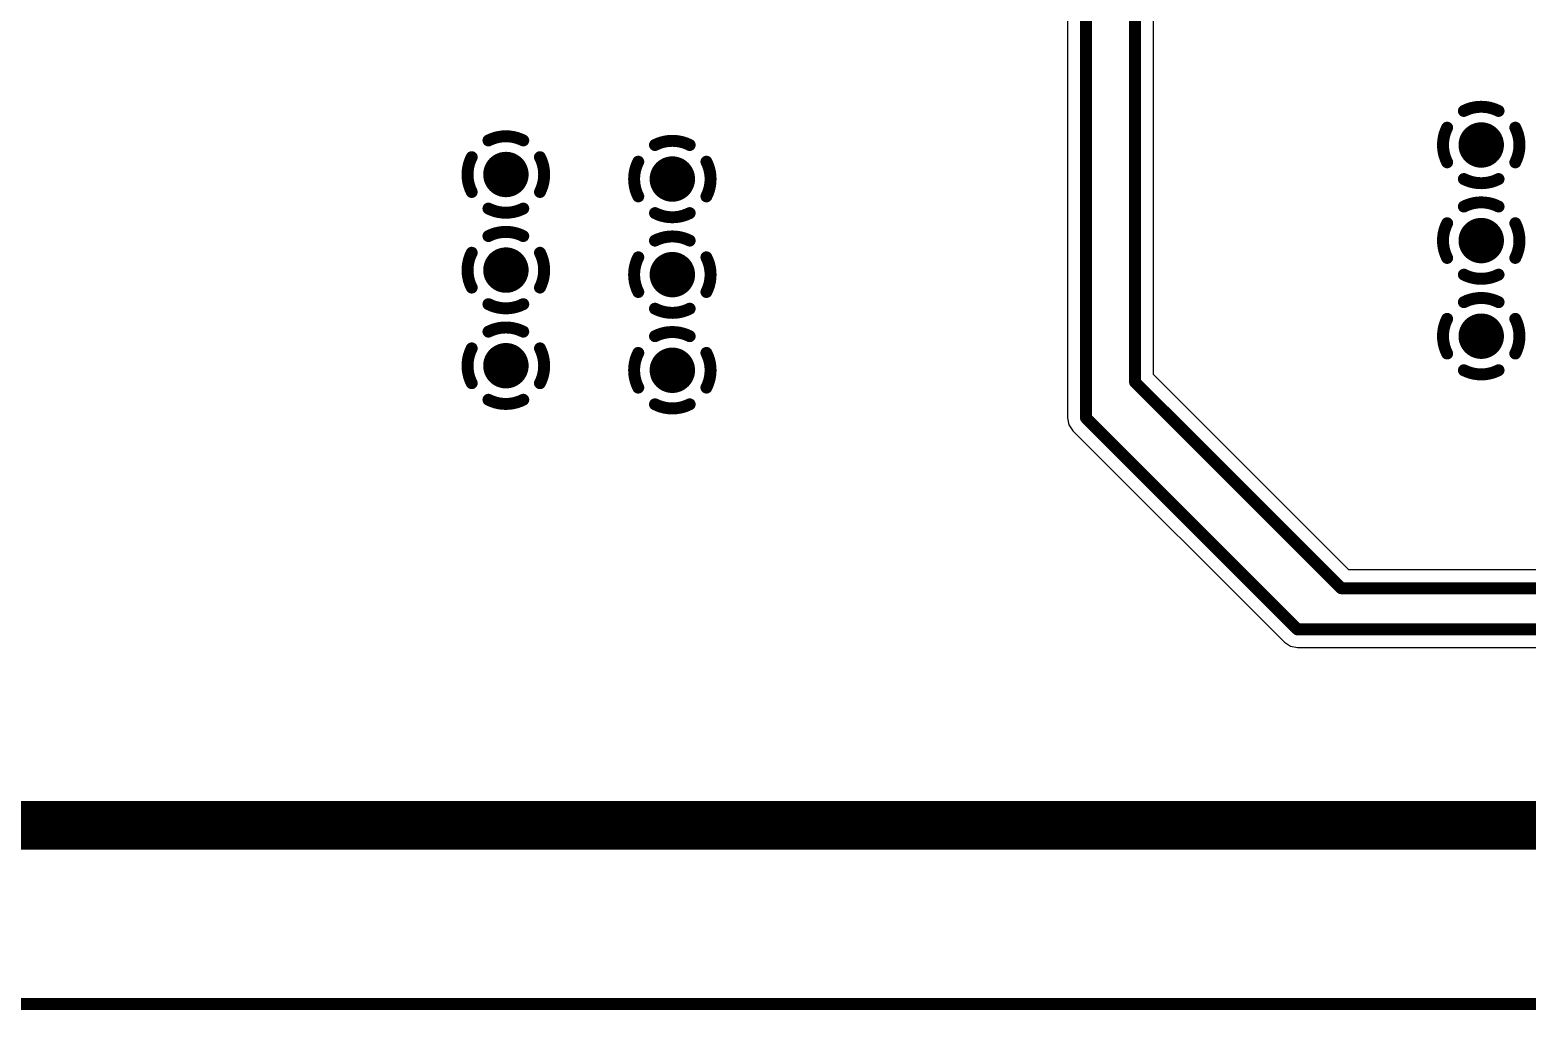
# Model space of a CAD drawing. Header units: millimetres. Extents: x 6.83 to 16.18, y 4.59 to 12.3.
# Drawn here: x 7.546 to 8.799, y 4.687 to 5.507 of the extents above; entities that cross this region are included whole.
import ezdxf

# ---------------------------------------------------------------- set-up
doc = ezdxf.new("R2010")
doc.units = ezdxf.units.MM
doc.header["$MEASUREMENT"] = 0
for name, color, linetype in [('BottomLayer', 5, 'Continuous'), ('BottomSolder', 6, 'Continuous'), ('InternalPlane1', 76, 'Continuous'), ('InternalPlane2', 16, 'Continuous'), ('KeepOutLayer', 6, 'Continuous'), ('Mechanical1', 6, 'Continuous'), ('MultiLayer', 9, 'Continuous'), ('TopLayer', 1, 'Continuous'), ('TopOverlay', 2, 'Continuous'), ('TopSolder', 216, 'Continuous'), ('ViaHoleLayer', 16, 'Continuous')]:
    doc.layers.add(name, color=color, linetype=linetype)

msp = doc.modelspace()

# ---------------------------------------------------------------- linework, layer by layer
at = {"layer": 'BottomLayer'}
msp.add_line((12.3327, 4.8563), (7.1247, 4.8563), dxfattribs=at)
at = {"layer": 'BottomLayer', "const_width": 0.015}
for points in [[(8.7527, 5.4107, 1), (8.7677, 5.4107, 1)], [(7.937, 5.386, 1), (7.952, 5.386, 1)], [(8.0762, 5.3822, 1), (8.0912, 5.3822, 1)], [(8.7527, 5.3307, 1), (8.7677, 5.3307, 1)], [(7.937, 5.306, 1), (7.952, 5.306, 1)], [(8.0762, 5.3022, 1), (8.0912, 5.3022, 1)], [(8.7527, 5.2507, 1), (8.7677, 5.2507, 1)], [(7.937, 5.226, 1), (7.952, 5.226, 1)], [(8.0762, 5.2222, 1), (8.0912, 5.2222, 1)]]:
    msp.add_lwpolyline(points, format="xyb", close=True, dxfattribs=at)
at = {"layer": 'BottomSolder', "const_width": 0.019}
for points in [[(8.7507, 5.4107, 1), (8.7697, 5.4107, 1)], [(7.935, 5.386, 1), (7.954, 5.386, 1)], [(8.0742, 5.3822, 1), (8.0932, 5.3822, 1)], [(8.7507, 5.3307, 1), (8.7697, 5.3307, 1)], [(7.935, 5.306, 1), (7.954, 5.306, 1)], [(8.0742, 5.3022, 1), (8.0932, 5.3022, 1)], [(8.7507, 5.2507, 1), (8.7697, 5.2507, 1)], [(7.935, 5.226, 1), (7.954, 5.226, 1)], [(8.0742, 5.2222, 1), (8.0932, 5.2222, 1)]]:
    msp.add_lwpolyline(points, format="xyb", close=True, dxfattribs=at)
at = {"layer": 'InternalPlane1'}
msp.add_line((12.3326, 4.8611), (7.1287, 4.8611), dxfattribs=at)
at = {"layer": 'InternalPlane1', "const_width": 0.01}
for points in [[(8.7457, 5.4392, -0.240079), (8.7747, 5.4392)], [(7.9299, 5.4145, -0.240079), (7.959, 5.4145)], [(8.7317, 5.3962, -0.240079), (8.7317, 5.4252)], [(8.7887, 5.4252, -0.240079), (8.7887, 5.3962)], [(8.0692, 5.4107, -0.240079), (8.0982, 5.4107)], [(7.9159, 5.3714, -0.240079), (7.9159, 5.4005)], [(7.973, 5.4005, -0.240079), (7.973, 5.3714)], [(8.0552, 5.3677, -0.240079), (8.0552, 5.3967)], [(8.1122, 5.3967, -0.240079), (8.1122, 5.3677)], [(8.7747, 5.3822, -0.240079), (8.7457, 5.3822)], [(7.959, 5.3575, -0.240079), (7.9299, 5.3575)], [(8.7457, 5.3592, -0.240079), (8.7747, 5.3592)], [(8.0982, 5.3537, -0.240079), (8.0692, 5.3537)], [(8.7317, 5.3162, -0.240079), (8.7317, 5.3452)], [(8.7887, 5.3452, -0.240079), (8.7887, 5.3162)], [(7.9299, 5.3345, -0.240079), (7.959, 5.3345)], [(8.0692, 5.3307, -0.240079), (8.0982, 5.3307)], [(7.9159, 5.2914, -0.240079), (7.9159, 5.3205)], [(7.973, 5.3205, -0.240079), (7.973, 5.2914)], [(8.0552, 5.2877, -0.240079), (8.0552, 5.3167)], [(8.1122, 5.3167, -0.240079), (8.1122, 5.2877)], [(8.7747, 5.3022, -0.240079), (8.7457, 5.3022)], [(8.7457, 5.2792, -0.240079), (8.7747, 5.2792)], [(7.959, 5.2775, -0.240079), (7.9299, 5.2775)], [(8.0982, 5.2737, -0.240079), (8.0692, 5.2737)], [(7.9299, 5.2545, -0.240079), (7.959, 5.2545)], [(8.0692, 5.2507, -0.240079), (8.0982, 5.2507)], [(8.7317, 5.2362, -0.240079), (8.7317, 5.2652)], [(8.7887, 5.2652, -0.240079), (8.7887, 5.2362)], [(7.9159, 5.2114, -0.240079), (7.9159, 5.2405)], [(7.973, 5.2405, -0.240079), (7.973, 5.2114)], [(8.0552, 5.2077, -0.240079), (8.0552, 5.2367)], [(8.1122, 5.2367, -0.240079), (8.1122, 5.2077)], [(8.7747, 5.2222, -0.240079), (8.7457, 5.2222)], [(7.959, 5.1975, -0.240079), (7.9299, 5.1975)], [(8.0982, 5.1937, -0.240079), (8.0692, 5.1937)]]:
    msp.add_lwpolyline(points, format="xyb", dxfattribs=at)
at = {"layer": 'InternalPlane1', "const_width": 0.005}
for points in [[(8.7432, 5.4392, 1), (8.7482, 5.4392, 1)], [(8.7722, 5.4392, 1), (8.7772, 5.4392, 1)], [(8.7292, 5.4252, 1), (8.7342, 5.4252, 1)], [(8.7862, 5.4252, 1), (8.7912, 5.4252, 1)], [(7.9274, 5.4145, 1), (7.9324, 5.4145, 1)], [(7.9565, 5.4145, 1), (7.9615, 5.4145, 1)], [(8.0667, 5.4107, 1), (8.0717, 5.4107, 1)], [(8.0957, 5.4107, 1), (8.1007, 5.4107, 1)], [(7.9134, 5.4005, 1), (7.9184, 5.4005, 1)], [(7.9705, 5.4005, 1), (7.9755, 5.4005, 1)], [(8.0527, 5.3967, 1), (8.0577, 5.3967, 1)], [(8.1097, 5.3967, 1), (8.1147, 5.3967, 1)], [(8.7292, 5.3962, 1), (8.7342, 5.3962, 1)], [(8.7862, 5.3962, 1), (8.7912, 5.3962, 1)], [(8.7432, 5.3822, 1), (8.7482, 5.3822, 1)], [(8.7722, 5.3822, 1), (8.7772, 5.3822, 1)], [(7.9134, 5.3714, 1), (7.9184, 5.3714, 1)], [(7.9705, 5.3714, 1), (7.9755, 5.3714, 1)], [(8.0527, 5.3677, 1), (8.0577, 5.3677, 1)], [(8.1097, 5.3677, 1), (8.1147, 5.3677, 1)], [(7.9274, 5.3575, 1), (7.9324, 5.3575, 1)], [(7.9565, 5.3575, 1), (7.9615, 5.3575, 1)], [(8.7432, 5.3592, 1), (8.7482, 5.3592, 1)], [(8.7722, 5.3592, 1), (8.7772, 5.3592, 1)], [(8.0667, 5.3537, 1), (8.0717, 5.3537, 1)], [(8.0957, 5.3537, 1), (8.1007, 5.3537, 1)], [(8.7292, 5.3452, 1), (8.7342, 5.3452, 1)], [(8.7862, 5.3452, 1), (8.7912, 5.3452, 1)], [(7.9274, 5.3345, 1), (7.9324, 5.3345, 1)], [(7.9565, 5.3345, 1), (7.9615, 5.3345, 1)], [(8.0667, 5.3307, 1), (8.0717, 5.3307, 1)], [(8.0957, 5.3307, 1), (8.1007, 5.3307, 1)], [(7.9134, 5.3205, 1), (7.9184, 5.3205, 1)], [(7.9705, 5.3205, 1), (7.9755, 5.3205, 1)], [(8.0527, 5.3167, 1), (8.0577, 5.3167, 1)], [(8.1097, 5.3167, 1), (8.1147, 5.3167, 1)], [(8.7292, 5.3162, 1), (8.7342, 5.3162, 1)], [(8.7862, 5.3162, 1), (8.7912, 5.3162, 1)], [(7.9134, 5.2914, 1), (7.9184, 5.2914, 1)], [(7.9705, 5.2914, 1), (7.9755, 5.2914, 1)], [(8.7432, 5.3022, 1), (8.7482, 5.3022, 1)], [(8.7722, 5.3022, 1), (8.7772, 5.3022, 1)], [(8.0527, 5.2877, 1), (8.0577, 5.2877, 1)], [(8.1097, 5.2877, 1), (8.1147, 5.2877, 1)], [(8.7432, 5.2792, 1), (8.7482, 5.2792, 1)], [(8.7722, 5.2792, 1), (8.7772, 5.2792, 1)], [(7.9274, 5.2775, 1), (7.9324, 5.2775, 1)], [(7.9565, 5.2775, 1), (7.9615, 5.2775, 1)], [(8.0667, 5.2737, 1), (8.0717, 5.2737, 1)], [(8.0957, 5.2737, 1), (8.1007, 5.2737, 1)], [(7.9274, 5.2545, 1), (7.9324, 5.2545, 1)], [(7.9565, 5.2545, 1), (7.9615, 5.2545, 1)], [(8.7292, 5.2652, 1), (8.7342, 5.2652, 1)], [(8.7862, 5.2652, 1), (8.7912, 5.2652, 1)], [(8.0667, 5.2507, 1), (8.0717, 5.2507, 1)], [(8.0957, 5.2507, 1), (8.1007, 5.2507, 1)], [(7.9134, 5.2405, 1), (7.9184, 5.2405, 1)], [(7.9705, 5.2405, 1), (7.9755, 5.2405, 1)], [(8.0527, 5.2367, 1), (8.0577, 5.2367, 1)], [(8.1097, 5.2367, 1), (8.1147, 5.2367, 1)], [(8.7292, 5.2362, 1), (8.7342, 5.2362, 1)], [(8.7862, 5.2362, 1), (8.7912, 5.2362, 1)], [(8.7432, 5.2222, 1), (8.7482, 5.2222, 1)], [(8.7722, 5.2222, 1), (8.7772, 5.2222, 1)], [(7.9134, 5.2114, 1), (7.9184, 5.2114, 1)], [(7.9705, 5.2114, 1), (7.9755, 5.2114, 1)], [(8.0527, 5.2077, 1), (8.0577, 5.2077, 1)], [(8.1097, 5.2077, 1), (8.1147, 5.2077, 1)], [(7.9274, 5.1975, 1), (7.9324, 5.1975, 1)], [(7.9565, 5.1975, 1), (7.9615, 5.1975, 1)], [(8.0667, 5.1937, 1), (8.0717, 5.1937, 1)], [(8.0957, 5.1937, 1), (8.1007, 5.1937, 1)]]:
    msp.add_lwpolyline(points, format="xyb", close=True, dxfattribs=at)
at = {"layer": 'InternalPlane1', "const_width": 0.04}
msp.add_lwpolyline([(7.1086, 4.841), (15.6716, 4.841)], dxfattribs=at)
at = {"layer": 'InternalPlane2'}
msp.add_line((12.3276, 4.8611), (7.1287, 4.8611), dxfattribs=at)
at = {"layer": 'InternalPlane2', "const_width": 0.01}
for points in [[(8.7457, 5.4392, -0.240079), (8.7747, 5.4392)], [(7.9299, 5.4145, -0.240079), (7.959, 5.4145)], [(8.7317, 5.3962, -0.240079), (8.7317, 5.4252)], [(8.7887, 5.4252, -0.240079), (8.7887, 5.3962)], [(8.0692, 5.4107, -0.240079), (8.0982, 5.4107)], [(7.9159, 5.3714, -0.240079), (7.9159, 5.4005)], [(7.973, 5.4005, -0.240079), (7.973, 5.3714)], [(8.0552, 5.3677, -0.240079), (8.0552, 5.3967)], [(8.1122, 5.3967, -0.240079), (8.1122, 5.3677)], [(8.7747, 5.3822, -0.240079), (8.7457, 5.3822)], [(7.959, 5.3575, -0.240079), (7.9299, 5.3575)], [(8.7457, 5.3592, -0.240079), (8.7747, 5.3592)], [(8.0982, 5.3537, -0.240079), (8.0692, 5.3537)], [(8.7317, 5.3162, -0.240079), (8.7317, 5.3452)], [(8.7887, 5.3452, -0.240079), (8.7887, 5.3162)], [(7.9299, 5.3345, -0.240079), (7.959, 5.3345)], [(8.0692, 5.3307, -0.240079), (8.0982, 5.3307)], [(7.9159, 5.2914, -0.240079), (7.9159, 5.3205)], [(7.973, 5.3205, -0.240079), (7.973, 5.2914)], [(8.0552, 5.2877, -0.240079), (8.0552, 5.3167)], [(8.1122, 5.3167, -0.240079), (8.1122, 5.2877)], [(8.7747, 5.3022, -0.240079), (8.7457, 5.3022)], [(8.7457, 5.2792, -0.240079), (8.7747, 5.2792)], [(7.959, 5.2775, -0.240079), (7.9299, 5.2775)], [(8.0982, 5.2737, -0.240079), (8.0692, 5.2737)], [(7.9299, 5.2545, -0.240079), (7.959, 5.2545)], [(8.0692, 5.2507, -0.240079), (8.0982, 5.2507)], [(8.7317, 5.2362, -0.240079), (8.7317, 5.2652)], [(8.7887, 5.2652, -0.240079), (8.7887, 5.2362)], [(7.9159, 5.2114, -0.240079), (7.9159, 5.2405)], [(7.973, 5.2405, -0.240079), (7.973, 5.2114)], [(8.0552, 5.2077, -0.240079), (8.0552, 5.2367)], [(8.1122, 5.2367, -0.240079), (8.1122, 5.2077)], [(8.7747, 5.2222, -0.240079), (8.7457, 5.2222)], [(7.959, 5.1975, -0.240079), (7.9299, 5.1975)], [(8.0982, 5.1937, -0.240079), (8.0692, 5.1937)]]:
    msp.add_lwpolyline(points, format="xyb", dxfattribs=at)
at = {"layer": 'InternalPlane2', "const_width": 0.005}
for points in [[(8.7432, 5.4392, 1), (8.7482, 5.4392, 1)], [(8.7722, 5.4392, 1), (8.7772, 5.4392, 1)], [(8.7292, 5.4252, 1), (8.7342, 5.4252, 1)], [(8.7862, 5.4252, 1), (8.7912, 5.4252, 1)], [(7.9274, 5.4145, 1), (7.9324, 5.4145, 1)], [(7.9565, 5.4145, 1), (7.9615, 5.4145, 1)], [(8.0667, 5.4107, 1), (8.0717, 5.4107, 1)], [(8.0957, 5.4107, 1), (8.1007, 5.4107, 1)], [(7.9134, 5.4005, 1), (7.9184, 5.4005, 1)], [(7.9705, 5.4005, 1), (7.9755, 5.4005, 1)], [(8.0527, 5.3967, 1), (8.0577, 5.3967, 1)], [(8.1097, 5.3967, 1), (8.1147, 5.3967, 1)], [(8.7292, 5.3962, 1), (8.7342, 5.3962, 1)], [(8.7862, 5.3962, 1), (8.7912, 5.3962, 1)], [(8.7432, 5.3822, 1), (8.7482, 5.3822, 1)], [(8.7722, 5.3822, 1), (8.7772, 5.3822, 1)], [(7.9134, 5.3714, 1), (7.9184, 5.3714, 1)], [(7.9705, 5.3714, 1), (7.9755, 5.3714, 1)], [(8.0527, 5.3677, 1), (8.0577, 5.3677, 1)], [(8.1097, 5.3677, 1), (8.1147, 5.3677, 1)], [(7.9274, 5.3575, 1), (7.9324, 5.3575, 1)], [(7.9565, 5.3575, 1), (7.9615, 5.3575, 1)], [(8.7432, 5.3592, 1), (8.7482, 5.3592, 1)], [(8.7722, 5.3592, 1), (8.7772, 5.3592, 1)], [(8.0667, 5.3537, 1), (8.0717, 5.3537, 1)], [(8.0957, 5.3537, 1), (8.1007, 5.3537, 1)], [(8.7292, 5.3452, 1), (8.7342, 5.3452, 1)], [(8.7862, 5.3452, 1), (8.7912, 5.3452, 1)], [(7.9274, 5.3345, 1), (7.9324, 5.3345, 1)], [(7.9565, 5.3345, 1), (7.9615, 5.3345, 1)], [(8.0667, 5.3307, 1), (8.0717, 5.3307, 1)], [(8.0957, 5.3307, 1), (8.1007, 5.3307, 1)], [(7.9134, 5.3205, 1), (7.9184, 5.3205, 1)], [(7.9705, 5.3205, 1), (7.9755, 5.3205, 1)], [(8.0527, 5.3167, 1), (8.0577, 5.3167, 1)], [(8.1097, 5.3167, 1), (8.1147, 5.3167, 1)], [(8.7292, 5.3162, 1), (8.7342, 5.3162, 1)], [(8.7862, 5.3162, 1), (8.7912, 5.3162, 1)], [(7.9134, 5.2914, 1), (7.9184, 5.2914, 1)], [(7.9705, 5.2914, 1), (7.9755, 5.2914, 1)], [(8.7432, 5.3022, 1), (8.7482, 5.3022, 1)], [(8.7722, 5.3022, 1), (8.7772, 5.3022, 1)], [(8.0527, 5.2877, 1), (8.0577, 5.2877, 1)], [(8.1097, 5.2877, 1), (8.1147, 5.2877, 1)], [(8.7432, 5.2792, 1), (8.7482, 5.2792, 1)], [(8.7722, 5.2792, 1), (8.7772, 5.2792, 1)], [(7.9274, 5.2775, 1), (7.9324, 5.2775, 1)], [(7.9565, 5.2775, 1), (7.9615, 5.2775, 1)], [(8.0667, 5.2737, 1), (8.0717, 5.2737, 1)], [(8.0957, 5.2737, 1), (8.1007, 5.2737, 1)], [(7.9274, 5.2545, 1), (7.9324, 5.2545, 1)], [(7.9565, 5.2545, 1), (7.9615, 5.2545, 1)], [(8.7292, 5.2652, 1), (8.7342, 5.2652, 1)], [(8.7862, 5.2652, 1), (8.7912, 5.2652, 1)], [(8.0667, 5.2507, 1), (8.0717, 5.2507, 1)], [(8.0957, 5.2507, 1), (8.1007, 5.2507, 1)], [(7.9134, 5.2405, 1), (7.9184, 5.2405, 1)], [(7.9705, 5.2405, 1), (7.9755, 5.2405, 1)], [(8.0527, 5.2367, 1), (8.0577, 5.2367, 1)], [(8.1097, 5.2367, 1), (8.1147, 5.2367, 1)], [(8.7292, 5.2362, 1), (8.7342, 5.2362, 1)], [(8.7862, 5.2362, 1), (8.7912, 5.2362, 1)], [(8.7432, 5.2222, 1), (8.7482, 5.2222, 1)], [(8.7722, 5.2222, 1), (8.7772, 5.2222, 1)], [(7.9134, 5.2114, 1), (7.9184, 5.2114, 1)], [(7.9705, 5.2114, 1), (7.9755, 5.2114, 1)], [(8.0527, 5.2077, 1), (8.0577, 5.2077, 1)], [(8.1097, 5.2077, 1), (8.1147, 5.2077, 1)], [(7.9274, 5.1975, 1), (7.9324, 5.1975, 1)], [(7.9565, 5.1975, 1), (7.9615, 5.1975, 1)], [(8.0667, 5.1937, 1), (8.0717, 5.1937, 1)], [(8.0957, 5.1937, 1), (8.1007, 5.1937, 1)]]:
    msp.add_lwpolyline(points, format="xyb", close=True, dxfattribs=at)
at = {"layer": 'InternalPlane2', "const_width": 0.04}
msp.add_lwpolyline([(7.1086, 4.841), (15.6716, 4.841)], dxfattribs=at)
at = {"layer": 'KeepOutLayer', "const_width": 0.01}
for points in [[(7.1086, 4.841), (15.6716, 4.841)], [(7.1094, 4.8407), (15.6723, 4.8407)]]:
    msp.add_lwpolyline(points, dxfattribs=at)
at = {"layer": 'Mechanical1', "const_width": 0.01}
msp.add_lwpolyline([(7.1094, 4.8407), (15.6723, 4.8407)], dxfattribs=at)
at = {"layer": 'MultiLayer', "const_width": 0.015}
for points in [[(8.7527, 5.4107, 1), (8.7677, 5.4107, 1)], [(7.937, 5.386, 1), (7.952, 5.386, 1)], [(8.0762, 5.3822, 1), (8.0912, 5.3822, 1)], [(8.7527, 5.3307, 1), (8.7677, 5.3307, 1)], [(7.937, 5.306, 1), (7.952, 5.306, 1)], [(8.0762, 5.3022, 1), (8.0912, 5.3022, 1)], [(8.7527, 5.2507, 1), (8.7677, 5.2507, 1)], [(7.937, 5.226, 1), (7.952, 5.226, 1)], [(8.0762, 5.2222, 1), (8.0912, 5.2222, 1)]]:
    msp.add_lwpolyline(points, format="xyb", close=True, dxfattribs=at)
at = {"layer": 'TopLayer'}
for p, q in [((8.486, 5.2186), (8.486, 6.3473)), ((8.4143, 5.9701), (8.4143, 5.1824)), ((8.6495, 5.0551), (8.486, 5.2186)), ((8.4143, 5.1824), (8.4154, 5.1765)), ((8.4154, 5.1765), (8.4187, 5.1716)), ((8.4187, 5.1716), (8.5957, 4.9946)), ((10.8179, 5.0551), (8.6495, 5.0551)), ((8.5957, 4.9946), (8.6006, 4.9913)), ((8.6006, 4.9913), (8.6065, 4.9902)), ((8.6065, 4.9902), (12.3325, 4.9902)), ((12.3325, 4.8563), (7.3993, 4.8563))]:
    msp.add_line(p, q, dxfattribs=at)
at = {"layer": 'TopLayer', "const_width": 0.01}
for points in [[(8.4707, 5.2122), (8.4707, 6.3473)], [(8.4296, 5.1824), (8.4296, 5.9764)], [(8.4707, 5.2122), (8.6431, 5.0398)], [(8.4296, 5.1824), (8.6065, 5.0054)], [(8.6431, 5.0398), (14.0811, 5.0398)], [(8.6065, 5.0054), (14.1521, 5.0054)]]:
    msp.add_lwpolyline(points, dxfattribs=at)
at = {"layer": 'TopLayer'}
for points, const_width in [([(8.7527, 5.4107, 1), (8.7677, 5.4107, 1)], 0.015), ([(7.937, 5.386, 1), (7.952, 5.386, 1)], 0.015), ([(8.0762, 5.3822, 1), (8.0912, 5.3822, 1)], 0.015), ([(8.7527, 5.3307, 1), (8.7677, 5.3307, 1)], 0.015), ([(7.937, 5.306, 1), (7.952, 5.306, 1)], 0.015), ([(8.0762, 5.3022, 1), (8.0912, 5.3022, 1)], 0.015), ([(8.7527, 5.2507, 1), (8.7677, 5.2507, 1)], 0.015), ([(7.937, 5.226, 1), (7.952, 5.226, 1)], 0.015), ([(8.0762, 5.2222, 1), (8.0912, 5.2222, 1)], 0.015), ([(8.4682, 5.2122, 1), (8.4732, 5.2122, 1)], 0.005), ([(8.4682, 5.2122, 1), (8.4732, 5.2122, 1)], 0.005), ([(8.4271, 5.1824, 1), (8.4321, 5.1824, 1)], 0.005), ([(8.4271, 5.1824, 1), (8.4321, 5.1824, 1)], 0.005), ([(8.6406, 5.0398, 1), (8.6456, 5.0398, 1)], 0.005), ([(8.6406, 5.0398, 1), (8.6456, 5.0398, 1)], 0.005), ([(8.604, 5.0054, 1), (8.609, 5.0054, 1)], 0.005), ([(8.604, 5.0054, 1), (8.609, 5.0054, 1)], 0.005)]:
    msp.add_lwpolyline(points, format="xyb", close=True, dxfattribs=dict(at, const_width=const_width))
at = {"layer": 'TopOverlay', "const_width": 0.01}
msp.add_lwpolyline([(7.1023, 4.6918), (11.2065, 4.6918)], dxfattribs=at)
at = {"layer": 'TopSolder', "const_width": 0.019}
for points in [[(8.7507, 5.4107, 1), (8.7697, 5.4107, 1)], [(7.935, 5.386, 1), (7.954, 5.386, 1)], [(8.0742, 5.3822, 1), (8.0932, 5.3822, 1)], [(8.7507, 5.3307, 1), (8.7697, 5.3307, 1)], [(7.935, 5.306, 1), (7.954, 5.306, 1)], [(8.0742, 5.3022, 1), (8.0932, 5.3022, 1)], [(8.7507, 5.2507, 1), (8.7697, 5.2507, 1)], [(7.935, 5.226, 1), (7.954, 5.226, 1)], [(8.0742, 5.2222, 1), (8.0932, 5.2222, 1)]]:
    msp.add_lwpolyline(points, format="xyb", close=True, dxfattribs=at)
at = {"layer": 'ViaHoleLayer', "const_width": 0.007}
for points in [[(8.7567, 5.4107, 1), (8.7637, 5.4107, 1)], [(7.941, 5.386, 1), (7.948, 5.386, 1)], [(8.0802, 5.3822, 1), (8.0872, 5.3822, 1)], [(8.7567, 5.3307, 1), (8.7637, 5.3307, 1)], [(7.941, 5.306, 1), (7.948, 5.306, 1)], [(8.0802, 5.3022, 1), (8.0872, 5.3022, 1)], [(8.7567, 5.2507, 1), (8.7637, 5.2507, 1)], [(7.941, 5.226, 1), (7.948, 5.226, 1)], [(8.0802, 5.2222, 1), (8.0872, 5.2222, 1)]]:
    msp.add_lwpolyline(points, format="xyb", close=True, dxfattribs=at)

doc.saveas('drawing.dxf')
